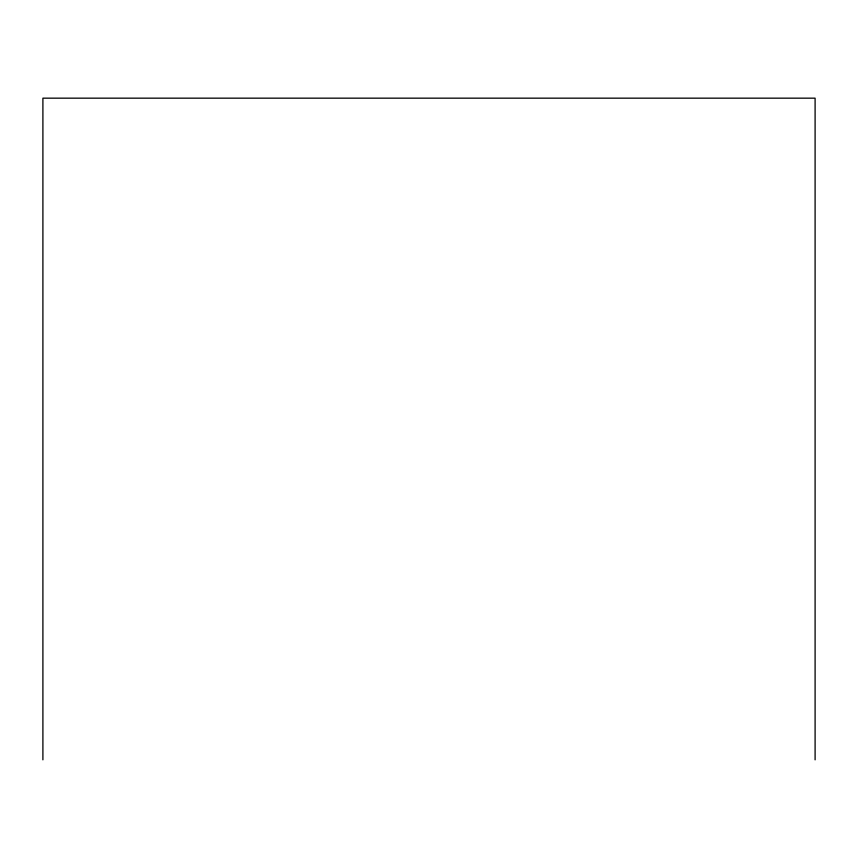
<?xml version="1.0" encoding="UTF-8"?>
<svg xmlns="http://www.w3.org/2000/svg" width="858" height="858" viewBox="0 0 858 858"><rect width="100%" height="100%" fill="white"/><g stroke="black" fill="none" stroke-linecap="round" stroke-linejoin="round"><path stroke-width="1.29" d="M815.1 759.834L815.1 98.166L42.9 98.166L42.9 759.834"/></g></svg>
